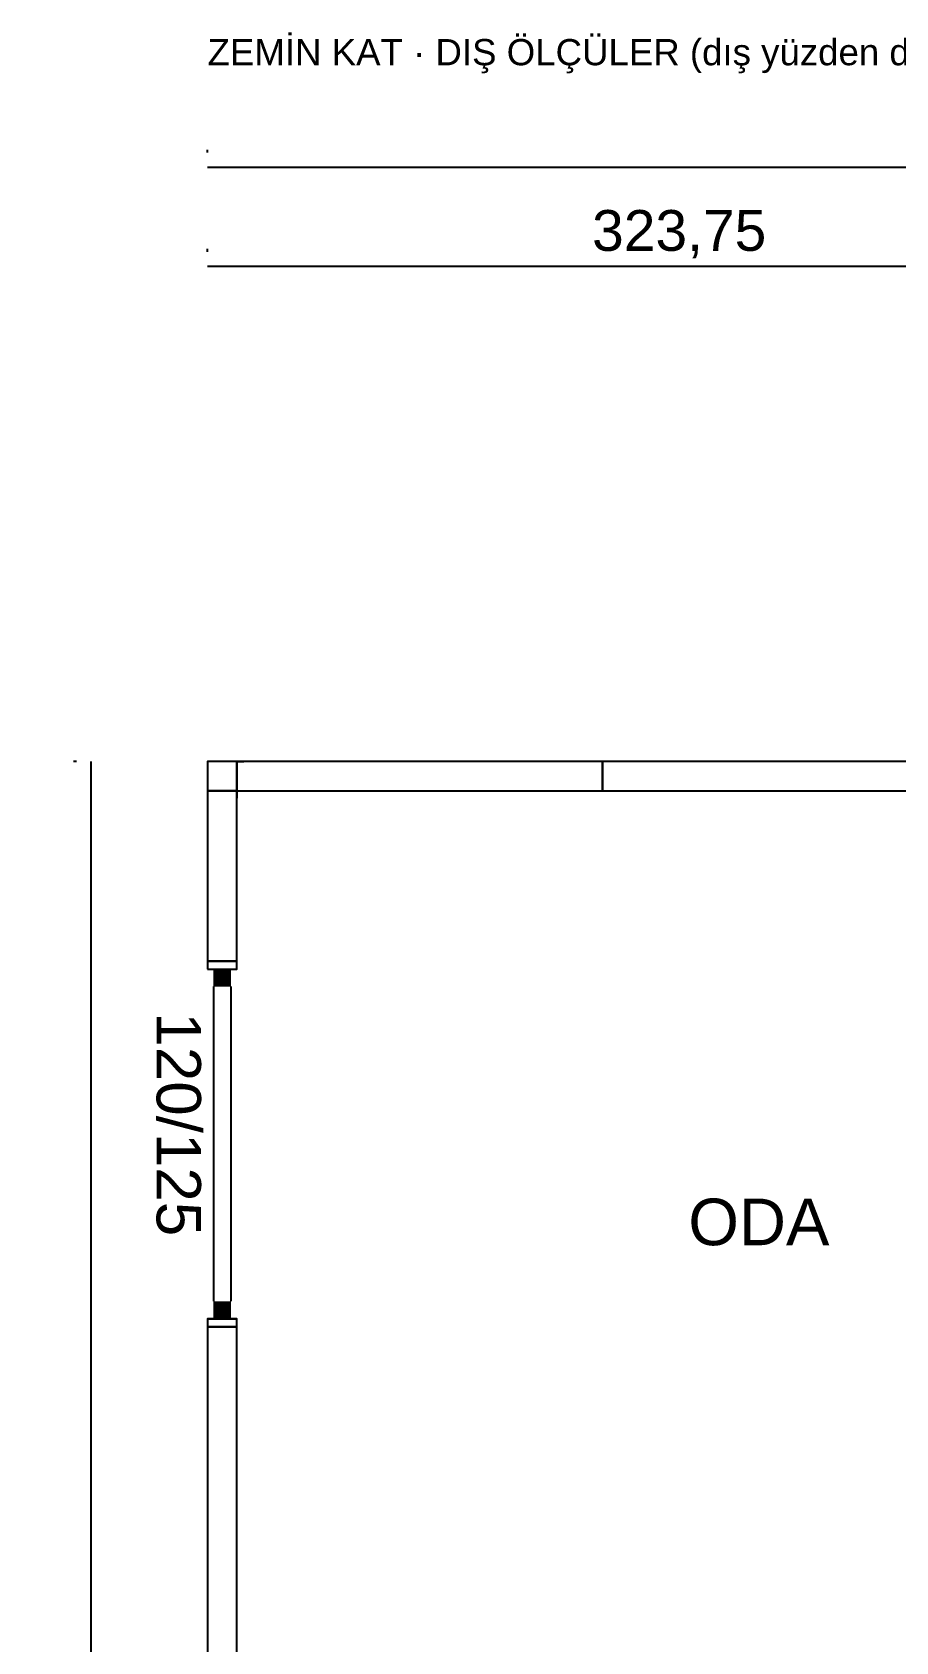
# Model space of a CAD drawing. Header units: centimetres. Extents: x -71 to 5571, y -2315 to 960.
# Drawn here: x 3240 to 3536, y 404 to 956 of the extents above; entities that cross this region are included whole.
import ezdxf

# ---------------------------------------------------------------- set-up
doc = ezdxf.new("R2010")
doc.units = ezdxf.units.CM
for name, color, linetype in [('DIS_DUVAR_100', 7, 'Continuous'), ('KIYAS_OLCU', 5, 'Continuous'), ('KOSE_PROFIL_100', 1, 'Continuous'), ('ODA_ADLARI', 7, 'Continuous'), ('PENCERE', 10, 'Continuous')]:
    doc.layers.add(name, color=color, linetype=linetype)
doc.styles.add('ARIAL_TR', font='arial.ttf')
doc.dimstyles.new('PORTMAN', dxfattribs={"dimtxt": 14, "dimasz": 9, "dimexe": 6, "dimexo": 5, "dimgap": 4, "dimtad": 1, "dimzin": 0, "dimtxsty": 'ARIAL_TR', "dimblk": 'ARCHTICK', "dimcen": 2.5, "dimazin": 3, "dimtfac": 0.5, "dimtmove": 2, "dimatfit": 3})

# ---------------------------------------------------------------- blocks, each defined once
blk = doc.blocks.new("100'LÜK 125'LİK PANO")
blk.add_lwpolyline([(0, 0), (10, 0), (10, 125.5), (0, 125.5)], close=True)
blk = doc.blocks.new('kaynak-pencere-120x125')
at = {"layer": 'PENCERE', "color": 1}
for p, q in [((53387.01, 8192.86), (53397.01, 8192.86)), ((53389.01, 8186.86), (53389.01, 8078.86)), ((53395.01, 8186.86), (53395.01, 8078.86)), ((53387.01, 8072.86), (53397.01, 8072.86))]:
    blk.add_line(p, q, dxfattribs=at)
for points in [[(53389.01, 8192.86), (53389.01, 8186.86), (53395.01, 8192.86), (53395.01, 8186.86)], [(53389.01, 8072.86), (53389.01, 8078.86), (53395.01, 8072.86), (53395.01, 8078.86)]]:
    blk.add_solid(points, dxfattribs=at)
at = {"layer": 'PENCERE', "color": 0, "lineweight": 25, "style": 'ARIAL_TR'}
blk.add_text('120/125', height=15.217, rotation=270, dxfattribs=at).set_placement((53369.52, 8178.03))
blk = doc.blocks.new('BOM_P05_PENCERE_1200x1250')
at = {"layer": 'PENCERE'}
blk.add_blockref('kaynak-pencere-120x125', (0, 0), dxfattribs=at)
blk = doc.blocks.new("100'LÜK 125'LİK (120x125) PENCERELİ PANO")
for points in [[(0, 122.75), (10, 122.75), (10, 125.5), (0, 125.5)], [(0, 0), (10, 0), (10, 2.75), (0, 2.75)]]:
    blk.add_lwpolyline(points, close=True)
at = {"layer": 'PENCERE'}
blk.add_blockref('BOM_P05_PENCERE_1200x1250', (-53387.006, -8070.111), dxfattribs=at)
blk = doc.blocks.new("100'LÜK 58.5'LİK PANO")
blk.add_lwpolyline([(0, 0), (10, 0), (10, 58.5), (0, 58.5)], close=True)
blk = doc.blocks.new('100X100 DIŞ KÖŞE DİREĞİ')
at = {"color": 1}
for p, q in [((10, 12.5), (12.5, 12.5)), ((0, 2.5), (0, 0)), ((10, 2.5), (10, 0)), ((10, 2.5), (12.5, 2.5))]:
    blk.add_line(p, q, dxfattribs=at)
blk.add_lwpolyline([(0, 2.5), (10, 2.5), (10, 12.5), (0, 12.5)], close=True, dxfattribs=at)
blk = doc.blocks.new('*D108')
at = {"color": 0}
for p, q in [((3300, 881), (3300, 882)), ((3623.75, 881), (3623.75, 882)), ((3300, 876), (3623.75, 876))]:
    blk.add_line(p, q, dxfattribs=at)
at = {"layer": 'Defpoints'}
for p in [(3300, 876), (3300, 876), (3623.75, 876)]:
    blk.add_point(p, dxfattribs=at)
at = {"layer": 'KIYAS_OLCU', "color": 0, "insert": (3461.875, 887), "char_height": 14, "attachment_point": 5, "style": 'ARIAL_TR'}
blk.add_mtext('323,75', dxfattribs=at)
blk = doc.blocks.new('_ARCHTICK')
blk = doc.blocks.new('*D111')
at = {"color": 0}
for p, q in [((3300, 915), (3300, 916)), ((4063, 915), (4063, 916)), ((3300, 910), (4063, 910))]:
    blk.add_line(p, q, dxfattribs=at)
at = {"layer": 'Defpoints'}
for p in [(3300, 910), (3300, 910), (4063, 910)]:
    blk.add_point(p, dxfattribs=at)
at = {"layer": 'KIYAS_OLCU', "color": 0, "insert": (3681.5, 921), "char_height": 14, "attachment_point": 5, "style": 'ARIAL_TR'}
blk.add_mtext('763,00', dxfattribs=at)
blk = doc.blocks.new('*D114')
at = {"color": 0}
for p, q in [((3255, 706), (3254, 706)), ((3260, 0), (3260, 706)), ((3255, 0), (3254, 0))]:
    blk.add_line(p, q, dxfattribs=at)
at = {"layer": 'Defpoints'}
for p in [(3260, 706), (3260, 0), (3260, 0)]:
    blk.add_point(p, dxfattribs=at)
at = {"layer": 'KIYAS_OLCU', "color": 0, "insert": (3249, 353), "char_height": 14, "attachment_point": 5, "rotation": 90, "style": 'ARIAL_TR'}
blk.add_mtext('706,00', dxfattribs=at)

msp = doc.modelspace()

# ---------------------------------------------------------------- block references
at = {"layer": 'DIS_DUVAR_100', "rotation": 270}
for p in [(3310, 706), (3435.5, 706)]:
    msp.add_blockref("100'LÜK 125'LİK PANO", p, dxfattribs=at)
at = {"layer": 'DIS_DUVAR_100'}
for name, p in [("100'LÜK 58.5'LİK PANO", (3300, 637.5)), ("100'LÜK 125'LİK (120x125) PENCERELİ PANO", (3300, 512)), ("100'LÜK 125'LİK PANO", (3300, 386.5))]:
    msp.add_blockref(name, p, dxfattribs=at)
at = {"layer": 'KOSE_PROFIL_100'}
msp.add_blockref('100X100 DIŞ KÖŞE DİREĞİ', (3300, 693.5), dxfattribs=at)

# ---------------------------------------------------------------- texts
at = {"layer": 'KIYAS_OLCU', "style": 'ARIAL_TR'}
msp.add_text('ZEMİN KAT · DIŞ ÖLÇÜLER (dış yüzden dış yüze) · Lokman 14:36: iç ölçüler yok, sıra sıra', height=9, dxfattribs=at).set_placement((3300, 945))
at = {"layer": 'ODA_ADLARI', "style": 'ARIAL_TR'}
msp.add_text('ODA', height=16, dxfattribs=at).set_placement((3465, 540))

# ---------------------------------------------------------------- dimensions: what is measured, and where the dimension line sits
at = {"layer": 'KIYAS_OLCU'}
for base, p1, p2, picture, middle in [((3300, 910), (3300, 910), (4063, 910), '*D111', (3681.5, 921)), ((3300, 876), (3300, 876), (3623.75, 876), '*D108', (3461.875, 887))]:
    dim = msp.add_linear_dim(base=base, p1=p1, p2=p2, dimstyle='PORTMAN', dxfattribs=at)
    dim.commit()
    dim.dimension.update_dxf_attribs({"geometry": picture, "text_midpoint": middle})
dim = msp.add_linear_dim(base=(3260, 0), p1=(3260, 0), p2=(3260, 706), angle=90, dimstyle='PORTMAN', dxfattribs=at)
dim.commit()
dim.dimension.update_dxf_attribs({"geometry": '*D114', "text_midpoint": (3249, 353)})

doc.saveas('drawing.dxf')
